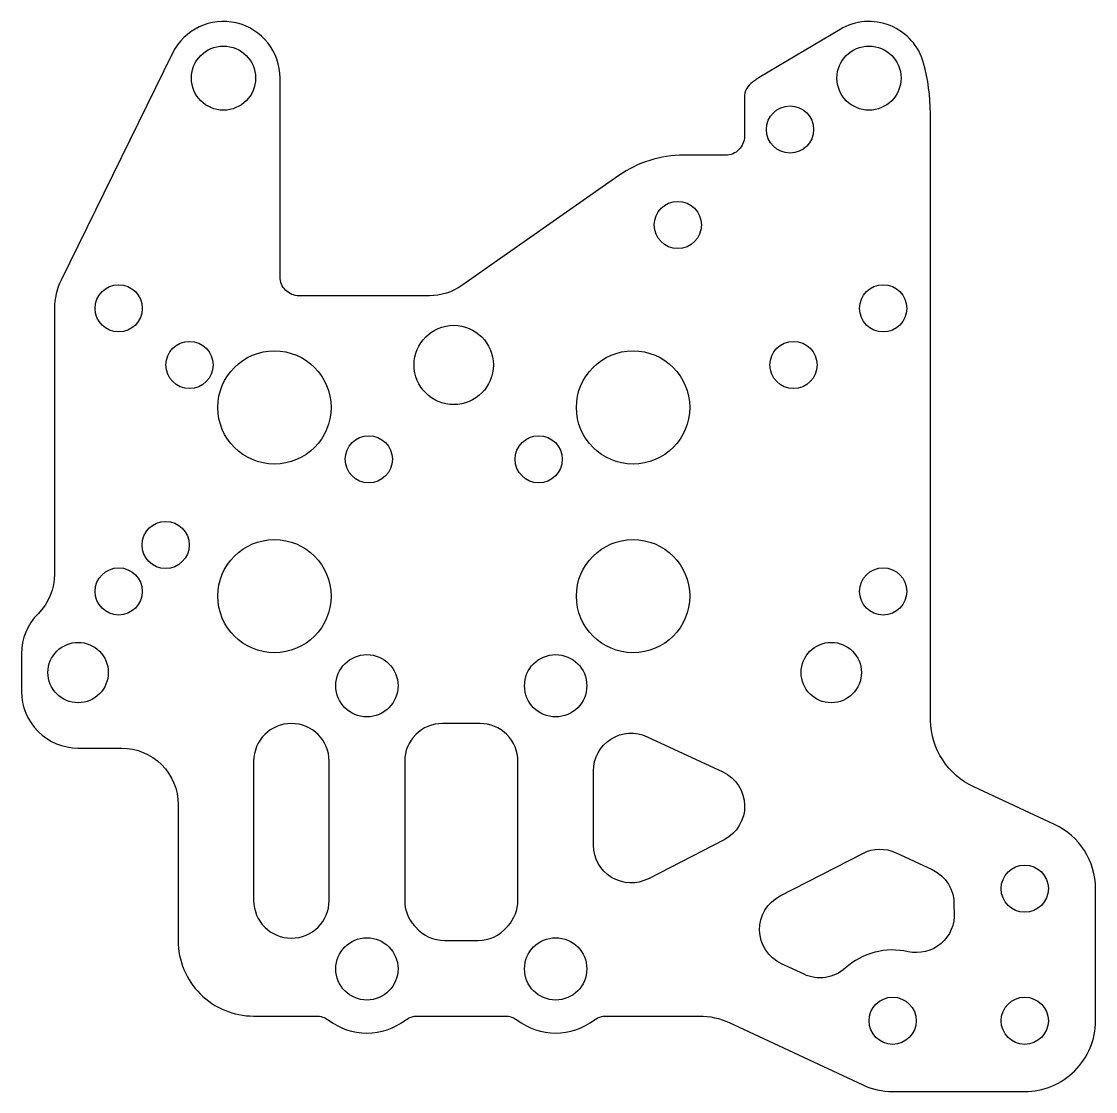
# Model space of a CAD drawing. Header units: millimetres. Extents: x -23.2 to 33.7, y -4.7 to 52.
import ezdxf

# ---------------------------------------------------------------- set-up
doc = ezdxf.new("R2010")
doc.units = ezdxf.units.MM
doc.layers.get('0').update_dxf_attribs({"linetype": 'CONTINUOUS'})

msp = doc.modelspace()

# ---------------------------------------------------------------- linework, layer by layer
for points in [[(-1.556, 37.44), (-8.463, 37.44, -0.414214), (-9.463, 38.44), (-9.463, 48.976, 0.794213), (-15.156, 50.3), (-21.065, 38.276, 0.114695), (-21.413, 36.776), (-21.413, 22.712, -0.198461), (-22.288, 20.594, 0.198461), (-23.163, 18.476), (-23.163, 16.476, 0.414214), (-20.163, 13.476), (-17.863, 13.476, -0.414214), (-14.863, 10.476), (-14.863, 3.276, 0.414214), (-10.863, -0.724), (-7.53, -0.724, -0.164212), (-6.924, -0.928, 0.337526), (-2.803, -0.928, -0.164212), (-2.197, -0.724), (2.47, -0.724, -0.164212), (3.076, -0.928, 0.337526), (7.197, -0.928, -0.164212), (7.803, -0.724), (12.746, -0.724, -0.109518), (14.331, -1.075), (21.402, -4.372, 0.109518), (22.987, -4.724), (29.987, -4.724, 0.414214), (33.737, -0.974), (33.737, 6.026, 0.291473), (31.571, 9.425), (27.295, 11.419, -0.284583), (24.987, 14.943), (24.987, 47.122, 0.067116), (24.629, 49.771, 0.495435), (20.201, 51.554), (15.916, 49.001, 0.018413), (15.718, 48.873), (15.563, 48.765, 0.244698), (15.137, 47.945), (15.137, 45.892, -0.414214), (14.137, 44.892), (11.924, 44.892, 0.153915), (8.482, 43.807), (0.164, 37.982, -0.153915)], [(-6.863, 12.776, 1), (-10.863, 12.776), (-10.863, 5.404, 1), (-6.863, 5.404)], [(3.137, 12.776, 0.414214), (1.137, 14.776), (-0.863, 14.776, 0.414214), (-2.863, 12.776), (-2.863, 5.404, 0.186266), (-2.345, 4.06, -0.007869), (-2.274, 3.98, 0.219855), (-0.751, 3.276), (1.024, 3.276, 0.219855), (2.547, 3.98, -0.007869), (2.618, 4.06, 0.186266), (3.137, 5.404)], [(9.982, 14.079), (13.994, 12.208, -0.623539), (14.063, 8.617), (10.051, 6.553, -0.561286), (7.137, 8.332), (7.137, 12.266, -0.548619)], [(17.024, 5.642), (21.407, 7.896, -0.231877), (23.167, 7.93), (25.085, 7.036, -0.300796), (26.239, 5.155, 0.025567), (26.245, 4.772, -0.501775), (23.81, 2.685, 0.243107), (20.479, 1.815, -0.300796), (18.296, 1.489), (17.093, 2.05, -0.623539)]]:
    msp.add_lwpolyline(points, format="xyb", close=True)
for centre, radius in [((-12.463, 48.976), 1.7), ((21.737, 48.976), 1.7), ((17.553, 46.252), 1.25), ((11.609, 41.195), 1.25), ((-18.013, 36.776), 1.25), ((22.487, 36.776), 1.25), ((-0.263, 33.776), 2.1), ((-14.263, 33.776), 1.25), ((17.737, 33.776), 1.25), ((-9.763, 31.526), 3), ((9.237, 31.526), 3), ((-4.763, 28.776), 1.25), ((4.237, 28.776), 1.25), ((-15.528, 24.238), 1.25), ((-9.763, 21.526), 3), ((9.237, 21.526), 3), ((-18.013, 21.776), 1.25), ((22.487, 21.776), 1.25), ((-20.163, 17.476), 1.6), ((19.737, 17.476), 1.6), ((-4.863, 16.776), 1.65), ((5.137, 16.776), 1.65), ((29.987, 6.026), 1.25), ((-4.863, 1.776), 1.65), ((5.137, 1.776), 1.65), ((22.987, -0.974), 1.25), ((29.987, -0.974), 1.25)]:
    msp.add_circle(centre, radius)

doc.saveas('drawing.dxf')
